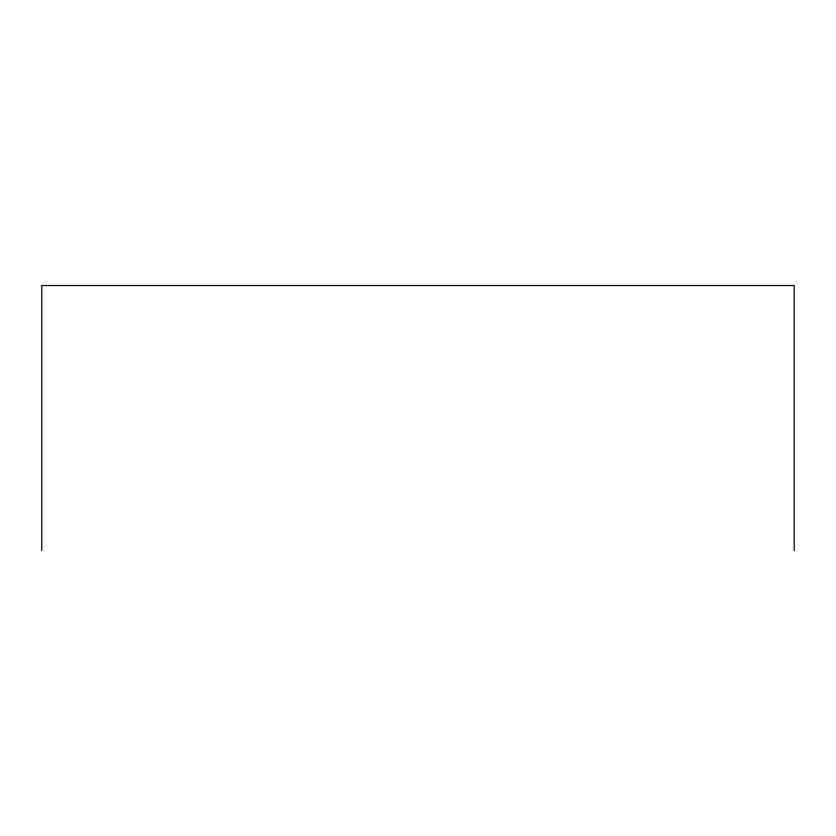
<?xml version="1.0" encoding="UTF-8"?>
<svg xmlns="http://www.w3.org/2000/svg" width="836" height="836" viewBox="0 0 836 836"><rect width="100%" height="100%" fill="white"/><g stroke="black" fill="none" stroke-linecap="round" stroke-linejoin="round"><path stroke-width="1.25" d="M794.2 550.464L794.2 285.536L41.8 285.536L41.8 550.464"/></g></svg>
